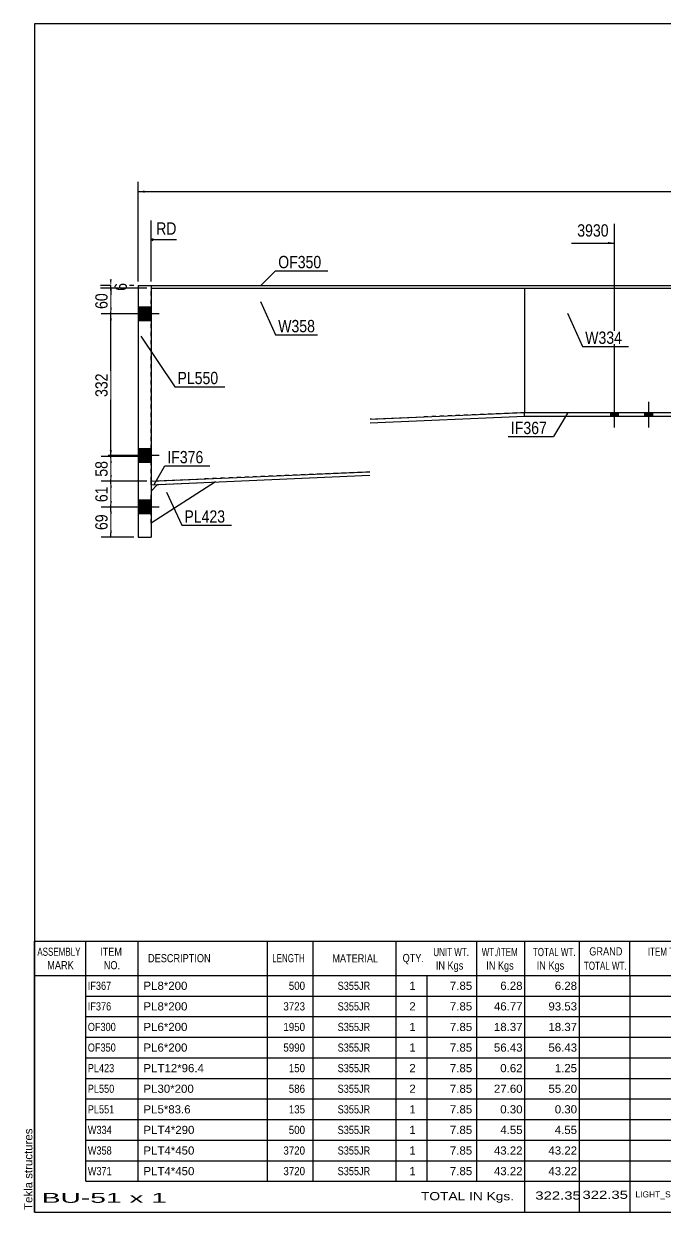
# Model space of a CAD drawing. Header units: millimetres. Extents: x -30 to 373, y -193 to 84.
# Drawn here: x -29.7 to 119.9, y -192.9 to 84.1 of the extents above; entities that cross this region are included whole.
import ezdxf

# ---------------------------------------------------------------- set-up
doc = ezdxf.new("R2010")
doc.units = ezdxf.units.MM
doc.linetypes.add('DXK_LINE_DOT1', pattern=[1.8814, 0.9407, -0.9407])
doc.styles.add('Arial', font='ARIAL.TTF', dxfattribs={"height": 0.2})
doc.styles.add('Arial Narrow', font='ARIALN.TTF', dxfattribs={"height": 0.2})

# ---------------------------------------------------------------- blocks, each defined once
blk = doc.blocks.new('Unknown-629104217-1211')
at = {"color": 5, "linetype": 'Continuous'}
for p, q in [((372.82, 84.15), (-27.18, 84.15)), ((-27.18, 84.15), (-27.18, -192.85)), ((372.82, -192.85), (372.82, 84.15)), ((-27.18, -192.85), (372.82, -192.85))]:
    blk.add_line(p, q, dxfattribs=at)
at = {"color": 174, "linetype": 'Continuous', "style": 'Arial'}
blk.add_text('Tekla structures', height=1.9102, rotation=90, dxfattribs=at).set_placement((-27.68, -192.35))
blk = doc.blocks.new('Part-629104217-1279 - 1232')
at = {"color": 2, "linetype": 'Continuous'}
for p, q in [((87.09, 22.5), (87.09, -6.5)), ((137.09, 22.5), (137.09, -6.5))]:
    blk.add_line(p, q, dxfattribs=at)
at = {"color": 7, "linetype": 'DXK_LINE_DOT1'}
for p, q in [((87.09, 22.5), (137.09, 22.5)), ((87.09, -6.5), (137.09, -6.5))]:
    blk.add_line(p, q, dxfattribs=at)
blk = doc.blocks.new('Bolt-629104217-1443 - 1232')
at = {"linetype": 'Continuous'}
for points in [[(108.99, -6.5), (107.19, -6.5), (107.19, -7.3), (108.99, -7.3)], [(108.99, -6.5), (107.19, -6.5), (107.19, -7.3), (108.99, -7.3)], [(116.99, -6.5), (115.19, -6.5), (115.19, -7.3), (116.99, -7.3)], [(116.99, -6.5), (115.19, -6.5), (115.19, -7.3), (116.99, -7.3)]]:
    blk.add_hatch(color=3, dxfattribs=at).paths.add_polyline_path(points)
at = {"color": 3, "linetype": 'Continuous'}
for p, q in [((108.09, -9.96), (108.09, -3.96)), ((108.09, -9.96), (108.09, -3.96)), ((116.09, -9.96), (116.09, -3.96)), ((116.09, -9.96), (116.09, -3.96)), ((107.19, -7.3), (107.19, -6.5)), ((107.19, -7.3), (107.19, -6.5)), ((108.99, -7.3), (108.99, -6.5)), ((108.99, -7.3), (108.99, -6.5)), ((115.19, -7.3), (115.19, -6.5)), ((115.19, -7.3), (115.19, -6.5)), ((116.99, -7.3), (116.99, -6.5)), ((116.99, -7.3), (116.99, -6.5))]:
    blk.add_line(p, q, dxfattribs=at)
blk = doc.blocks.new('Part-629104217-1442 - 1232')
at = {"color": 7, "linetype": 'DXK_LINE_DOT1'}
for p, q in [((0, -22.5), (0, 22.5)), ((0, 22.5), (50.99, 22.5)), ((51.09, 22.5), (87.09, 22.5)), ((87.09, -6.5), (51.09, -8.05)), ((50.99, -20.31), (0, -22.5))]:
    blk.add_line(p, q, dxfattribs=at)
at = {"color": 2, "linetype": 'Continuous'}
blk.add_line((87.09, 22.5), (87.09, -6.5), dxfattribs=at)
blk = doc.blocks.new('Part-629104217-1257 - 1232')
at = {"color": 2, "linetype": 'Continuous'}
for p, q in [((0, 23.1), (0, 22.5)), ((0, 23.1), (50.99, 23.1)), ((0, 22.5), (50.99, 22.5)), ((51.09, 23.1), (191.9, 23.1)), ((51.09, 22.5), (191.9, 22.5)), ((192, 23.1), (228, 23.1)), ((192, 22.5), (228, 22.5)), ((228, 23.1), (228, 22.5))]:
    blk.add_line(p, q, dxfattribs=at)
blk = doc.blocks.new('Part-629104217-1345 - 1232')
at = {"color": 2, "linetype": 'Continuous'}
for p, q in [((51.09, -8.05), (87.09, -6.5)), ((51.09, -8.85), (87.12, -7.3)), ((87.12, -7.3), (87.09, -6.5)), ((0, -22.5), (50.99, -20.31)), ((0.03, -23.3), (50.99, -21.11)), ((0.03, -23.3), (0, -22.5))]:
    blk.add_line(p, q, dxfattribs=at)
blk = doc.blocks.new('Part-629104217-1367 - 1232')
at = {"color": 2, "linetype": 'Continuous'}
for p, q in [((87.09, -7.3), (87.09, -6.5)), ((87.09, -6.5), (137.09, -6.5)), ((87.09, -7.3), (137.09, -7.3)), ((137.09, -7.3), (137.09, -6.5))]:
    blk.add_line(p, q, dxfattribs=at)
blk = doc.blocks.new('Part-629104217-1421 - 1232')
at = {"color": 2, "linetype": 'Continuous'}
for p, q in [((-3, 23.1), (0, 23.1)), ((-3, 23.1), (-3, -35.5)), ((0, 23.1), (0, -35.5)), ((-3, -35.5), (0, -35.5))]:
    blk.add_line(p, q, dxfattribs=at)
blk = doc.blocks.new('Part-629104217-1426 - 1232')
at = {"color": 2, "linetype": 'Continuous'}
for p, q in [((14.99, -22.66), (0, -32.3)), ((0, -24.8), (1.5, -23.24))]:
    blk.add_line(p, q, dxfattribs=at)
at = {"color": 7, "linetype": 'DXK_LINE_DOT1'}
for p, q in [((0, -32.3), (0, -24.8)), ((1.5, -23.24), (14.99, -22.66))]:
    blk.add_line(p, q, dxfattribs=at)
blk = doc.blocks.new('Bolt-629104217-1445 - 1232')
at = {"linetype": 'Continuous'}
for points in [[(-3, 18.1), (-3, 14.9), (0, 14.9), (0, 18.1)], [(-3, 18.1), (-3, 14.9), (0, 14.9), (0, 18.1)], [(-3, -14.9), (-3, -18.1), (0, -18.1), (0, -14.9)], [(-3, -14.9), (-3, -18.1), (0, -18.1), (0, -14.9)], [(-3, -26.9), (-3, -30.1), (0, -30.1), (0, -26.9)], [(-3, -26.9), (-3, -30.1), (0, -30.1), (0, -26.9)]]:
    blk.add_hatch(color=3, dxfattribs=at).paths.add_polyline_path(points)
at = {"color": 3, "linetype": 'Continuous'}
for p, q in [((0, 18.1), (-3, 18.1)), ((0, 18.1), (-3, 18.1)), ((1.9, 16.5), (-10, 16.5)), ((1.9, 16.5), (-10, 16.5)), ((0, 14.9), (-3, 14.9)), ((0, 14.9), (-3, 14.9)), ((1.9, -16.5), (-10, -16.5)), ((1.9, -16.5), (-10, -16.5)), ((0, -14.9), (-3, -14.9)), ((0, -14.9), (-3, -14.9)), ((0, -18.1), (-3, -18.1)), ((0, -18.1), (-3, -18.1)), ((0, -26.9), (-3, -26.9)), ((0, -26.9), (-3, -26.9)), ((1.9, -28.5), (-10, -28.5)), ((1.9, -28.5), (-10, -28.5)), ((0, -30.1), (-3, -30.1)), ((0, -30.1), (-3, -30.1))]:
    blk.add_line(p, q, dxfattribs=at)
blk = doc.blocks.new('StraightDimension-629104217-1489 - 1232')
at = {"linetype": 'Continuous'}
for points in [[(-1.5, 44.77), (-3, 45.02), (-1.5, 45.27)], [(346.69, 45.27), (348.19, 45.02), (346.69, 44.77)]]:
    blk.add_hatch(color=7, dxfattribs=at).paths.add_polyline_path(points)
at = {"color": 7, "linetype": 'Continuous'}
for p, q in [((-3, 24.1), (-3, 47.27)), ((348.19, 24.1), (348.19, 47.27)), ((-3, 45.02), (348.19, 45.02))]:
    blk.add_line(p, q, dxfattribs=at)
at = {"color": 0}
blk.add_wipeout([(176.85, 45.17), (176.85, 49.37), (168.34, 49.37), (168.34, 45.17)], dxfattribs=at)
at = {"color": 3, "style": 'Arial Narrow'}
blk.add_text('7970', height=2.863, dxfattribs=at).set_placement((168.94, 45.77))
blk = doc.blocks.new('StraightDimension-629104217-1510 - 1232')
at = {"linetype": 'Continuous'}
for points in [[(-9.64, -24), (-9.39, -22.5), (-9.14, -24)], [(-9.14, -27.06), (-9.39, -28.56), (-9.64, -27.06)]]:
    blk.add_hatch(color=7, dxfattribs=at).paths.add_polyline_path(points)
at = {"color": 7, "linetype": 'Continuous'}
for p, q in [((-1, -22.5), (-11.64, -22.5)), ((-9.39, -28.56), (-9.39, -22.5)), ((-1, -28.56), (-11.64, -28.56))]:
    blk.add_line(p, q, dxfattribs=at)
at = {"color": 0}
blk.add_wipeout([(-9.54, -23.1), (-13.74, -23.1), (-13.74, -27.96), (-9.54, -27.96)], dxfattribs=at)
at = {"color": 3, "style": 'Arial Narrow'}
blk.add_text('61', height=2.863, rotation=90.0002, dxfattribs=at).set_placement((-10.14, -27.36))
blk = doc.blocks.new('StraightDimension-629104217-1517 - 1232')
at = {"linetype": 'Continuous'}
for points in [[(-9.64, -30.06), (-9.39, -28.56), (-9.14, -30.06)], [(-9.14, -34), (-9.39, -35.5), (-9.64, -34)]]:
    blk.add_hatch(color=7, dxfattribs=at).paths.add_polyline_path(points)
at = {"color": 7, "linetype": 'Continuous'}
for p, q in [((-1, -28.56), (-11.64, -28.56)), ((-9.39, -35.5), (-9.39, -28.56)), ((-4, -35.5), (-11.64, -35.5))]:
    blk.add_line(p, q, dxfattribs=at)
at = {"color": 0}
blk.add_wipeout([(-9.54, -29.6), (-13.74, -29.6), (-13.74, -34.46), (-9.54, -34.46)], dxfattribs=at)
at = {"color": 3, "style": 'Arial Narrow'}
blk.add_text('69', height=2.863, rotation=90.0002, dxfattribs=at).set_placement((-10.14, -33.86))
blk = doc.blocks.new('StraightDimension-629104217-1501 - 1232')
at = {"linetype": 'Continuous'}
for points in [[(-9.64, -18.21), (-9.39, -16.71), (-9.14, -18.21)], [(-9.14, -21), (-9.39, -22.5), (-9.64, -21)]]:
    blk.add_hatch(color=7, dxfattribs=at).paths.add_polyline_path(points)
at = {"color": 7, "linetype": 'Continuous'}
for p, q in [((-1, -16.71), (-11.64, -16.71)), ((-9.39, -22.5), (-9.39, -16.71)), ((-1, -22.5), (-11.64, -22.5))]:
    blk.add_line(p, q, dxfattribs=at)
at = {"color": 0}
blk.add_wipeout([(-9.54, -17.18), (-13.74, -17.18), (-13.74, -22.03), (-9.54, -22.03)], dxfattribs=at)
at = {"color": 3, "style": 'Arial Narrow'}
blk.add_text('58', height=2.863, rotation=90.0002, dxfattribs=at).set_placement((-10.14, -21.43))
blk = doc.blocks.new('StraightDimension-629104217-1525 - 1232')
at = {"linetype": 'Continuous'}
for points in [[(-9.64, 15), (-9.39, 16.5), (-9.14, 15)], [(-9.14, -15.21), (-9.39, -16.71), (-9.64, -15.21)]]:
    blk.add_hatch(color=7, dxfattribs=at).paths.add_polyline_path(points)
at = {"color": 7, "linetype": 'Continuous'}
for p, q in [((-1, 16.5), (-11.64, 16.5)), ((-9.39, -16.71), (-9.39, 16.5)), ((-1, -16.71), (-11.64, -16.71))]:
    blk.add_line(p, q, dxfattribs=at)
at = {"color": 0}
blk.add_wipeout([(-9.54, 3.24), (-13.74, 3.24), (-13.74, -3.45), (-9.54, -3.45)], dxfattribs=at)
at = {"color": 3, "style": 'Arial Narrow'}
blk.add_text('332', height=2.863, rotation=90.0002, dxfattribs=at).set_placement((-10.14, -2.85))
blk = doc.blocks.new('StraightDimension-629104217-1542 - 1232')
at = {"linetype": 'Continuous'}
for points in [[(-9.14, 24.6), (-9.39, 23.1), (-9.64, 24.6)], [(-9.64, 21), (-9.39, 22.5), (-9.14, 21)]]:
    blk.add_hatch(color=7, dxfattribs=at).paths.add_polyline_path(points)
at = {"color": 7, "linetype": 'Continuous'}
for p, q in [((-4, 23.1), (-11.79, 23.1)), ((-1, 22.5), (-11.79, 22.5)), ((-9.39, 22.5), (-9.39, 23.1))]:
    blk.add_line(p, q, dxfattribs=at)
at = {"color": 0}
blk.add_wipeout([(-5.04, 24.31), (-9.24, 24.31), (-9.24, 21.29), (-5.04, 21.29)], dxfattribs=at)
at = {"color": 3, "style": 'Arial Narrow'}
blk.add_text('6', height=2.86, rotation=90.0002, dxfattribs=at).set_placement((-5.64, 21.89))
blk = doc.blocks.new('StraightDimension-629104217-1551 - 1232')
at = {"linetype": 'Continuous'}
for points in [[(-9.64, 21), (-9.39, 22.5), (-9.14, 21)], [(-9.14, 18), (-9.39, 16.5), (-9.64, 18)]]:
    blk.add_hatch(color=7, dxfattribs=at).paths.add_polyline_path(points)
at = {"color": 7, "linetype": 'Continuous'}
for p, q in [((-1, 22.5), (-11.64, 22.5)), ((-9.39, 16.5), (-9.39, 22.5)), ((-1, 16.5), (-11.64, 16.5))]:
    blk.add_line(p, q, dxfattribs=at)
at = {"color": 0}
blk.add_wipeout([(-9.54, 21.93), (-13.74, 21.93), (-13.74, 17.07), (-9.54, 17.07)], dxfattribs=at)
at = {"color": 3, "style": 'Arial Narrow'}
blk.add_text('60', height=2.863, rotation=90.0002, dxfattribs=at).set_placement((-10.14, 17.67))
blk = doc.blocks.new('StraightDimension-629104217-4289 - 1232')
at = {"linetype": 'Continuous'}
blk.add_hatch(color=7, dxfattribs=at).paths.add_polyline_path([(106.59, 33.29), (108.09, 33.04), (106.59, 32.79)])
at = {"color": 7, "linetype": 'Continuous'}
for p, q in [((108.09, -4.23), (108.09, 37.54)), ((98.02, 33.04), (108.09, 33.04))]:
    blk.add_line(p, q, dxfattribs=at)
at = {"color": 0, "linetype": 'Continuous'}
blk.add_wipeout([(6.53, 34.39), (6.53, 38.59), (0.59, 38.59), (0.59, 34.39)], dxfattribs=at)
at = {"color": 7, "linetype": 'Continuous'}
for p, q in [((0, 24.1), (0, 38.29)), ((0.5, 34.04), (0, 33.79)), ((0.5, 33.54), (0, 33.79)), ((5.93, 33.79), (0, 33.79))]:
    blk.add_line(p, q, dxfattribs=at)
at = {"color": 3, "linetype": 'Continuous', "style": 'Arial Narrow'}
blk.add_text('RD', height=2.863, dxfattribs=at).set_placement((1.19, 34.99))
at = {"color": 0}
blk.add_wipeout([(107.31, 33.94), (107.31, 38.14), (98.8, 38.14), (98.8, 33.94)], dxfattribs=at)
at = {"color": 3, "style": 'Arial Narrow'}
blk.add_text('3930', height=2.863, dxfattribs=at).set_placement((99.4, 34.54))
blk = doc.blocks.new('CBS_BOM-629104217-4733')
at = {"color": 7, "linetype": 'Continuous'}
for p, q in [((-27.21, -137.68), (-27.21, -129.68)), ((-27.21, -129.68), (127.71, -129.68)), ((-15.21, -137.68), (-15.21, -129.68)), ((-3.02, -137.68), (-3.02, -129.68)), ((27.14, -137.68), (27.14, -129.68)), ((37.82, -137.68), (37.82, -129.68)), ((57.14, -137.68), (57.14, -129.68)), ((75.94, -137.68), (75.94, -129.68)), ((87.15, -137.68), (87.15, -129.68)), ((99.94, -137.68), (99.94, -129.68)), ((111.69, -137.68), (111.69, -129.68)), ((127.71, -129.69), (127.7, -137.67)), ((-27.21, -137.68), (127.71, -137.68)), ((-27.21, -142.48), (-27.21, -137.68)), ((-15.21, -142.48), (-15.21, -137.68)), ((-3.02, -142.48), (-3.02, -137.68)), ((27.14, -142.48), (27.14, -137.68)), ((37.82, -142.48), (37.82, -137.68)), ((57.14, -142.48), (57.14, -137.68)), ((64.4, -142.48), (64.4, -137.68)), ((75.94, -142.48), (75.94, -137.68)), ((87.15, -142.48), (87.15, -137.68)), ((99.94, -142.48), (99.94, -137.68)), ((111.7, -142.48), (111.7, -137.68)), ((127.71, -137.69), (127.71, -142.48)), ((-27.21, -147.28), (-27.21, -142.48)), ((-15.21, -142.48), (127.71, -142.48)), ((-15.21, -147.28), (-15.21, -142.48)), ((-3.02, -147.28), (-3.02, -142.48)), ((27.14, -147.28), (27.14, -142.48)), ((37.82, -147.28), (37.82, -142.48)), ((57.14, -147.28), (57.14, -142.48)), ((64.4, -147.28), (64.4, -142.48)), ((75.94, -147.28), (75.94, -142.48)), ((87.15, -147.28), (87.15, -142.48)), ((99.94, -147.28), (99.94, -142.48)), ((111.7, -147.28), (111.7, -142.48)), ((127.71, -142.49), (127.71, -147.28)), ((-27.21, -152.08), (-27.21, -147.28)), ((-15.21, -147.28), (127.71, -147.28)), ((-15.21, -152.08), (-15.21, -147.28)), ((-3.02, -152.08), (-3.02, -147.28)), ((27.14, -152.08), (27.14, -147.28)), ((37.82, -152.08), (37.82, -147.28)), ((57.14, -152.08), (57.14, -147.28)), ((64.4, -152.08), (64.4, -147.28)), ((75.94, -152.08), (75.94, -147.28)), ((87.15, -152.08), (87.15, -147.28)), ((99.94, -152.08), (99.94, -147.28)), ((111.7, -152.08), (111.7, -147.28)), ((127.71, -147.29), (127.71, -152.08)), ((-27.21, -156.88), (-27.21, -152.08)), ((-15.21, -152.08), (127.71, -152.08)), ((-15.21, -156.88), (-15.21, -152.08)), ((-3.02, -156.88), (-3.02, -152.08)), ((27.14, -156.88), (27.14, -152.08)), ((37.82, -156.88), (37.82, -152.08)), ((57.14, -156.88), (57.14, -152.08)), ((64.4, -156.88), (64.4, -152.08)), ((75.94, -156.88), (75.94, -152.08)), ((87.15, -156.88), (87.15, -152.08)), ((99.94, -156.88), (99.94, -152.08)), ((111.7, -156.88), (111.7, -152.08)), ((127.71, -152.09), (127.71, -156.88)), ((-27.21, -161.68), (-27.21, -156.88)), ((-15.21, -156.88), (127.71, -156.88)), ((-15.21, -161.68), (-15.21, -156.88)), ((-3.02, -161.68), (-3.02, -156.88)), ((27.14, -161.68), (27.14, -156.88)), ((37.82, -161.68), (37.82, -156.88)), ((57.14, -161.68), (57.14, -156.88)), ((64.4, -161.68), (64.4, -156.88)), ((75.94, -161.68), (75.94, -156.88)), ((87.15, -161.68), (87.15, -156.88)), ((99.94, -161.68), (99.94, -156.88)), ((111.7, -161.68), (111.7, -156.88)), ((127.71, -156.89), (127.71, -161.68)), ((-27.21, -166.48), (-27.21, -161.68)), ((-15.21, -161.68), (127.71, -161.68)), ((-15.21, -166.48), (-15.21, -161.68)), ((-3.02, -166.48), (-3.02, -161.68)), ((27.14, -166.48), (27.14, -161.68)), ((37.82, -166.48), (37.82, -161.68)), ((57.14, -166.48), (57.14, -161.68)), ((64.4, -166.48), (64.4, -161.68)), ((75.94, -166.48), (75.94, -161.68)), ((87.15, -166.48), (87.15, -161.68)), ((99.94, -166.48), (99.94, -161.68)), ((111.7, -166.48), (111.7, -161.68)), ((127.71, -161.69), (127.71, -166.48)), ((-27.21, -171.28), (-27.21, -166.48)), ((-15.21, -166.48), (127.71, -166.48)), ((-15.21, -171.28), (-15.21, -166.48)), ((-3.02, -171.28), (-3.02, -166.48)), ((27.14, -171.28), (27.14, -166.48)), ((37.82, -171.28), (37.82, -166.48)), ((57.14, -171.28), (57.14, -166.48)), ((64.4, -171.28), (64.4, -166.48)), ((75.94, -171.28), (75.94, -166.48)), ((87.15, -171.28), (87.15, -166.48)), ((99.94, -171.28), (99.94, -166.48)), ((111.7, -171.28), (111.7, -166.48)), ((127.71, -166.49), (127.71, -171.28)), ((-27.21, -176.08), (-27.21, -171.28)), ((-15.21, -171.28), (127.71, -171.28)), ((-15.21, -176.08), (-15.21, -171.28)), ((-3.02, -176.08), (-3.02, -171.28)), ((27.14, -176.08), (27.14, -171.28)), ((37.82, -176.08), (37.82, -171.28)), ((57.14, -176.08), (57.14, -171.28)), ((64.4, -176.08), (64.4, -171.28)), ((75.94, -176.08), (75.94, -171.28)), ((87.15, -176.08), (87.15, -171.28)), ((99.94, -176.08), (99.94, -171.28)), ((111.7, -176.08), (111.7, -171.28)), ((127.71, -171.29), (127.71, -176.08)), ((-27.21, -180.88), (-27.21, -176.08)), ((-15.21, -176.08), (127.71, -176.08)), ((-15.21, -180.88), (-15.21, -176.08)), ((-3.02, -180.88), (-3.02, -176.08)), ((27.14, -180.88), (27.14, -176.08)), ((37.82, -180.88), (37.82, -176.08)), ((57.14, -180.88), (57.14, -176.08)), ((64.4, -180.88), (64.4, -176.08)), ((75.94, -180.88), (75.94, -176.08)), ((87.15, -180.88), (87.15, -176.08)), ((99.94, -180.88), (99.94, -176.08)), ((111.7, -180.88), (111.7, -176.08)), ((127.71, -176.09), (127.71, -180.88)), ((-27.21, -185.68), (-27.21, -180.88)), ((-15.21, -180.88), (127.71, -180.88)), ((-15.21, -185.68), (-15.21, -180.88)), ((-3.02, -185.68), (-3.02, -180.88)), ((27.14, -185.68), (27.14, -180.88)), ((37.82, -185.68), (37.82, -180.88)), ((57.14, -185.68), (57.14, -180.88)), ((64.4, -185.68), (64.4, -180.88)), ((75.94, -185.68), (75.94, -180.88)), ((87.15, -185.68), (87.15, -180.88)), ((99.94, -185.68), (99.94, -180.88)), ((111.7, -185.68), (111.7, -180.88)), ((127.71, -180.89), (127.71, -185.68)), ((-27.21, -192.88), (-27.21, -185.7)), ((-15.21, -185.68), (127.71, -185.68)), ((87.15, -192.88), (87.15, -185.7)), ((99.94, -192.88), (99.94, -185.7)), ((111.74, -192.88), (111.74, -185.7)), ((127.71, -185.68), (127.71, -192.88)), ((-27.21, -192.88), (127.71, -192.88))]:
    blk.add_line(p, q, dxfattribs=at)
at = {"color": 3, "linetype": 'Continuous', "style": 'Arial'}
for s, height, width, p in [('ASSEMBLY', 1.91, 0.7, (-26.53, -133.11)), ('ITEM', 1.91, 0.8, (-11.89, -133.11)), ('DESCRIPTION', 1.9102, 0.8, (-0.7, -134.62)), ('LENGTH', 1.91, 0.7, (28.25, -134.62)), ('MATERIAL', 1.91, 0.8, (42.27, -134.66)), ('QTY.', 1.91, 0.8, (58.66, -134.58)), ('UNIT WT.', 1.91, 0.7, (65.83, -133.18)), ('WT./ITEM', 1.91, 0.7, (77.12, -133.18)), ('TOTAL WT.', 1.91, 0.7, (89.05, -133.18)), ('GRAND', 1.91, 0.8, (102.21, -133.03)), ('ITEM TYPE', 1.91, 0.7, (115.85, -133.1)), ('MARK', 1.91, 0.8, (-24.21, -136.25)), ('NO.', 1.91, 0.8, (-11.03, -136.25)), ('IN Kgs', 1.91, 0.8, (66.41, -136.32)), ('IN Kgs', 1.91, 0.8, (78.16, -136.32)), ('IN Kgs', 1.91, 0.8, (89.95, -136.32)), ('TOTAL WT.', 1.91, 0.7, (100.95, -136.37))]:
    blk.add_text(s, height=height, dxfattribs=dict(at, width=width)).set_placement(p)
at = {"color": 7, "linetype": 'Continuous', "style": 'Arial'}
for s, width, p in [('IF367', 0.8, (-14.76, -141.05)), ('500', 0.85, (32.12, -141.05)), ('S355JR', 0.8, (43.51, -141.05)), ('IF376', 0.8, (-14.76, -145.85)), ('3723', 0.85, (30.86, -145.85)), ('S355JR', 0.8, (43.51, -145.85)), ('OF300', 0.8, (-14.76, -150.65)), ('1950', 0.85, (30.86, -150.65)), ('S355JR', 0.8, (43.51, -150.65)), ('OF350', 0.8, (-14.76, -155.45)), ('5990', 0.85, (30.86, -155.45)), ('S355JR', 0.8, (43.51, -155.45)), ('PL423', 0.8, (-14.76, -160.25)), ('150', 0.85, (32.12, -160.25)), ('S355JR', 0.8, (43.51, -160.25)), ('PL550', 0.8, (-14.76, -165.05)), ('586', 0.85, (32.12, -165.05)), ('S355JR', 0.8, (43.51, -165.05)), ('PL551', 0.8, (-14.76, -169.85)), ('135', 0.85, (32.12, -169.85)), ('S355JR', 0.8, (43.51, -169.85)), ('W334', 0.8, (-14.76, -174.65)), ('500', 0.85, (32.12, -174.65)), ('S355JR', 0.8, (43.51, -174.65)), ('W358', 0.8, (-14.76, -179.45)), ('3720', 0.85, (30.86, -179.45)), ('S355JR', 0.8, (43.51, -179.45)), ('W371', 0.8, (-14.76, -184.25)), ('3720', 0.85, (30.86, -184.25)), ('S355JR', 0.8, (43.51, -184.25))]:
    blk.add_text(s, height=1.91, dxfattribs=dict(at, width=width)).set_placement(p)
for s, p in [('PL8*200', (-1.77, -141.05)), ('1', (60.23, -141.05)), ('7.85', (69.69, -141.05)), ('6.28', (81.44, -141.05)), ('6.28', (94.15, -141.05)), ('PL8*200', (-1.77, -145.85)), ('2', (60.23, -145.85)), ('7.85', (69.69, -145.85)), ('46.77', (79.96, -145.85)), ('93.53', (92.67, -145.85)), ('PL6*200', (-1.77, -150.65)), ('1', (60.23, -150.65)), ('7.85', (69.69, -150.65)), ('18.37', (79.96, -150.65)), ('18.37', (92.67, -150.65)), ('PL6*200', (-1.77, -155.45)), ('1', (60.23, -155.45)), ('7.85', (69.69, -155.45)), ('56.43', (79.96, -155.45)), ('56.43', (92.67, -155.45)), ('PLT12*96.4', (-1.77, -160.25)), ('2', (60.23, -160.25)), ('7.85', (69.69, -160.25)), ('0.62', (81.44, -160.25)), ('1.25', (94.15, -160.25)), ('PL30*200', (-1.77, -165.05)), ('2', (60.23, -165.05)), ('7.85', (69.69, -165.05)), ('27.60', (79.96, -165.05)), ('55.20', (92.67, -165.05)), ('PL5*83.6', (-1.77, -169.85)), ('1', (60.23, -169.85)), ('7.85', (69.69, -169.85)), ('0.30', (81.44, -169.85)), ('0.30', (94.15, -169.85)), ('PLT4*290', (-1.77, -174.65)), ('1', (60.23, -174.65)), ('7.85', (69.69, -174.65)), ('4.55', (81.44, -174.65)), ('4.55', (94.15, -174.65)), ('PLT4*450', (-1.77, -179.45)), ('1', (60.23, -179.45)), ('7.85', (69.69, -179.45)), ('43.22', (79.96, -179.45)), ('43.22', (92.67, -179.45)), ('PLT4*450', (-1.77, -184.25)), ('1', (60.23, -184.25)), ('7.85', (69.69, -184.25)), ('43.22', (79.96, -184.25)), ('43.22', (92.67, -184.25))]:
    blk.add_text(s, height=1.91, dxfattribs=at).set_placement(p)
at = {"color": 6, "linetype": 'Continuous', "style": 'Arial'}
for s, height, width, p in [('TOTAL IN Kgs.', 1.9102, 1.2, (62.95, -190.09)), ('322.35', 1.91, 1.3, (89.61, -189.94)), ('322.35', 1.91, 1.3, (100.61, -189.77)), ('BU-51 x 1', 2.292, 2.05, (-25.49, -190.69))]:
    blk.add_text(s, height=height, dxfattribs=dict(at, width=width)).set_placement(p)
blk.add_text('LIGHT_STEEL', height=1.4135, dxfattribs=at).set_placement((112.96, -189.43))
blk = doc.blocks.new('Mark-629104217-1252 - 1232')
at = {"color": 0}
blk.add_wipeout([(39.7, 27.17), (39.7, 30.17), (29.65, 30.17), (29.65, 27.17)], dxfattribs=at)
blk.add_wipeout([(39.7, 27.17), (39.7, 30.17), (29.65, 30.17), (29.65, 27.17)], dxfattribs=at)
at = {"color": 7, "linetype": 'Continuous'}
for p, q in [((25.52, 23.03), (29.05, 26.57)), ((29.05, 26.57), (41.2, 26.57))]:
    blk.add_line(p, q, dxfattribs=at)
at = {"color": 3, "style": 'Arial Narrow'}
blk.add_text('OF350', height=2.863, dxfattribs=at).set_placement((29.65, 27.17))
blk = doc.blocks.new('Mark-629104217-1275 - 1232')
at = {"color": 0}
blk.add_wipeout([(109.84, 9.54), (109.84, 12.54), (101.25, 12.54), (101.25, 9.54)], dxfattribs=at)
blk.add_wipeout([(109.84, 9.54), (109.84, 12.54), (101.25, 12.54), (101.25, 9.54)], dxfattribs=at)
at = {"color": 7, "linetype": 'Continuous'}
for p, q in [((97.12, 16.67), (100.65, 8.94)), ((100.65, 8.94), (111.34, 8.94))]:
    blk.add_line(p, q, dxfattribs=at)
at = {"color": 3, "style": 'Arial Narrow'}
blk.add_text('W334', height=2.863, dxfattribs=at).set_placement((101.25, 9.54))
blk = doc.blocks.new('Mark-629104217-1341 - 1232')
at = {"color": 0}
blk.add_wipeout([(12.2, -18.3), (12.2, -15.3), (3.79, -15.3), (3.79, -18.3)], dxfattribs=at)
blk.add_wipeout([(12.2, -18.3), (12.2, -15.3), (3.79, -15.3), (3.79, -18.3)], dxfattribs=at)
at = {"color": 7, "linetype": 'Continuous'}
for p, q in [((0.69, -23.23), (3.19, -18.9)), ((3.19, -18.9), (13.7, -18.9))]:
    blk.add_line(p, q, dxfattribs=at)
at = {"color": 3, "style": 'Arial Narrow'}
blk.add_text('IF376', height=2.863, dxfattribs=at).set_placement((3.79, -18.3))
blk = doc.blocks.new('Mark-629104217-1363 - 1232')
at = {"color": 7, "linetype": 'Continuous'}
blk.add_line((97.12, -6.65), (93.82, -12.09), dxfattribs=at)
at = {"color": 0}
blk.add_wipeout([(92.32, -11.49), (92.32, -8.49), (83.91, -8.49), (83.91, -11.49)], dxfattribs=at)
blk.add_wipeout([(92.32, -11.49), (92.32, -8.49), (83.91, -8.49), (83.91, -11.49)], dxfattribs=at)
at = {"color": 7, "linetype": 'Continuous'}
blk.add_line((83.31, -12.09), (93.82, -12.09), dxfattribs=at)
at = {"color": 3, "style": 'Arial Narrow'}
blk.add_text('IF367', height=2.863, dxfattribs=at).set_placement((83.91, -11.49))
blk = doc.blocks.new('Mark-629104217-1417 - 1232')
at = {"color": 0}
blk.add_wipeout([(15.67, 0.15), (15.67, 3.15), (6.16, 3.15), (6.16, 0.15)], dxfattribs=at)
blk.add_wipeout([(15.67, 0.15), (15.67, 3.15), (6.16, 3.15), (6.16, 0.15)], dxfattribs=at)
at = {"color": 7, "linetype": 'Continuous'}
for p, q in [((-2.37, 11.35), (5.56, -0.45)), ((5.56, -0.45), (17.17, -0.45))]:
    blk.add_line(p, q, dxfattribs=at)
at = {"color": 3, "style": 'Arial Narrow'}
blk.add_text('PL550', height=2.863, dxfattribs=at).set_placement((6.16, 0.15))
blk = doc.blocks.new('Mark-629104217-1422 - 1232')
at = {"color": 0}
blk.add_wipeout([(17.27, -32.14), (17.27, -29.14), (7.77, -29.14), (7.77, -32.14)], dxfattribs=at)
blk.add_wipeout([(17.27, -32.14), (17.27, -29.14), (7.77, -29.14), (7.77, -32.14)], dxfattribs=at)
at = {"color": 7, "linetype": 'Continuous'}
for p, q in [((3.63, -25), (7.17, -32.74)), ((7.17, -32.74), (18.77, -32.74))]:
    blk.add_line(p, q, dxfattribs=at)
at = {"color": 3, "style": 'Arial Narrow'}
blk.add_text('PL423', height=2.863, dxfattribs=at).set_placement((7.77, -32.14))
blk = doc.blocks.new('Mark-629104217-1438 - 1232')
at = {"color": 0}
blk.add_wipeout([(38.24, 12.24), (38.24, 15.24), (29.65, 15.24), (29.65, 12.24)], dxfattribs=at)
blk.add_wipeout([(38.24, 12.24), (38.24, 15.24), (29.65, 15.24), (29.65, 12.24)], dxfattribs=at)
at = {"color": 7, "linetype": 'Continuous'}
for p, q in [((25.52, 19.38), (29.05, 11.64)), ((29.05, 11.64), (38.84, 11.64))]:
    blk.add_line(p, q, dxfattribs=at)
at = {"color": 3, "style": 'Arial Narrow'}
blk.add_text('W358', height=2.863, dxfattribs=at).set_placement((29.65, 12.24))

msp = doc.modelspace()

# ---------------------------------------------------------------- block references
for name in ['Unknown-629104217-1211', 'Part-629104217-1421 - 1232', 'Part-629104217-1257 - 1232', 'Part-629104217-1442 - 1232', 'Part-629104217-1279 - 1232', 'Bolt-629104217-1445 - 1232', 'Bolt-629104217-1443 - 1232', 'Part-629104217-1345 - 1232', 'Part-629104217-1367 - 1232', 'Part-629104217-1426 - 1232', 'CBS_BOM-629104217-4733']:
    msp.add_blockref(name, (0, 0))

# ---------------------------------------------------------------- next in the draw order: block references
for name in ['StraightDimension-629104217-1489 - 1232', 'Mark-629104217-1363 - 1232', 'Mark-629104217-1341 - 1232', 'StraightDimension-629104217-1510 - 1232', 'Mark-629104217-1422 - 1232']:
    msp.add_blockref(name, (0, 0))

# ---------------------------------------------------------------- next in the draw order: block references
for name in ['StraightDimension-629104217-1542 - 1232', 'StraightDimension-629104217-1501 - 1232', 'StraightDimension-629104217-1517 - 1232']:
    msp.add_blockref(name, (0, 0))

# ---------------------------------------------------------------- next in the draw order: block references
msp.add_blockref('StraightDimension-629104217-1525 - 1232', (0, 0))

# ---------------------------------------------------------------- next in the draw order: block references
msp.add_blockref('StraightDimension-629104217-1551 - 1232', (0, 0))

# ---------------------------------------------------------------- next in the draw order: block references
msp.add_blockref('StraightDimension-629104217-4289 - 1232', (0, 0))

# ---------------------------------------------------------------- next in the draw order: block references
for name in ['Mark-629104217-1252 - 1232', 'Mark-629104217-1438 - 1232', 'Mark-629104217-1275 - 1232', 'Mark-629104217-1417 - 1232']:
    msp.add_blockref(name, (0, 0))

doc.saveas('drawing.dxf')
